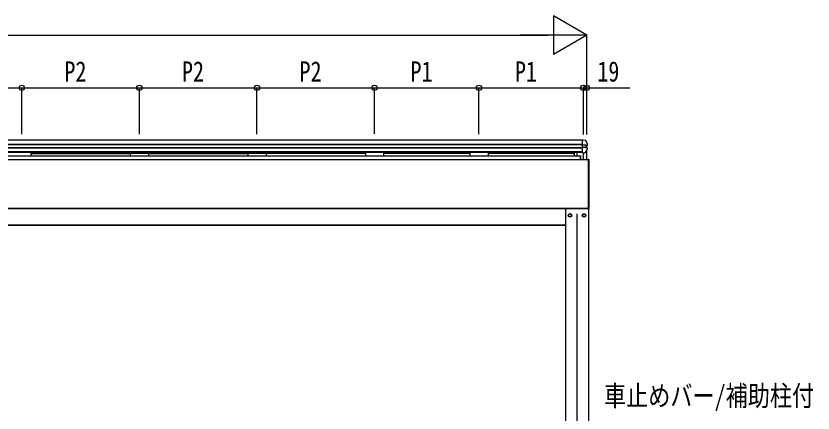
# Model space of a CAD drawing. Units: millimetres, scale not verified. Extents: x -16820 to 16820, y -11880 to 11880.
# Drawn here: x -836 to 3707, y -4704 to -2443 of the extents above; entities that cross this region are included whole.
import ezdxf
from ezdxf.enums import TextEntityAlignment as Align

# ---------------------------------------------------------------- set-up
doc = ezdxf.new("R2010")
doc.units = ezdxf.units.MM
doc.header["$LTSCALE"] = 50
for name, color, linetype in [('0-3_YKK_12', 2, 'Continuous'), ('0-4_YKK_13', 4, 'Continuous'), ('0-5_YKK_A1', 4, 'Continuous'), ('0-6_YKK_D', 6, 'Continuous')]:
    doc.layers.add(name, color=color, linetype=linetype)
doc.styles.add('ＭＳ ゴシック', font='')
doc.styles.get('ＭＳ ゴシック').set_extended_font_data('MS Gothic')

msp = doc.modelspace()

# ---------------------------------------------------------------- linework, layer by layer
at = {"layer": '0-3_YKK_12'}
msp.add_line((2361.65, -6300.17), (2361.65, -3570.19), dxfattribs=at)
at = {"layer": '0-4_YKK_13'}
for p, q in [((2390.99, -3149.49), (2397.49, -3149.07)), ((2390.99, -3151.22), (2390.99, -3149.5)), ((2390.99, -3151.22), (2390.99, -3173.24)), ((2390.99, -3173.24), (2390.99, -3176.55)), ((2397.49, -3178.24), (2390.99, -3177.94)), ((2397.49, -3149.07), (2407.53, -3149.73)), ((2409.23, -3178.31), (2397.49, -3178.24)), ((2411.42, -3178.52), (2410.94, -3178.48)), ((2411.99, -3178.55), (2411.99, -3192.21)), ((2419.07, -3174.32), (2419.07, -3180.63)), ((2390.99, -3193.04), (2390.99, -3196.46)), ((2390.99, -3196.46), (2390.99, -3216)), ((2390.99, -3217.68), (2390.99, -3216)), ((2390.99, -3217.68), (2390.99, -3222.51)), ((2390.99, -3222.54), (2390.99, -3222.51)), ((2390.99, -3222.54), (2390.99, -3223.14)), ((2397.49, -3223.53), (2390.99, -3223.14)), ((2409.23, -3192.17), (2397.49, -3192.09)), ((2404.83, -3223.08), (2397.49, -3223.53)), ((2410.94, -3192.11), (2411.23, -3192.14)), ((2411.23, -3192.11), (2416.55, -3192.76)), ((2416.8, -3183.37), (2411.99, -3184.3)), ((2419.01, -3195.53), (2419.01, -3201.82)), ((2382.1, -3258.72), (2382.1, -3239.23)), ((2382.1, -3239.23), (2384.1, -3239.23)), ((2382.1, -3258.72), (2384.1, -3258.72)), ((2384.1, -3258.72), (2384.1, -3239.23)), ((2427.65, -3538.22), (2427.65, -3260.22)), ((2429.15, -3260.22), (2429.15, -3258.72)), ((2429.15, -3538.22), (2429.15, -3260.22)), ((2429.65, -3259.22), (2429.65, -3260.22)), ((2429.65, -3260.22), (2429.65, -3538.22)), ((2427.65, -3539.64), (2427.65, -3538.22)), ((2429.15, -3539.72), (2427.65, -3539.64)), ((2429.15, -3539.72), (2429.15, -3538.22)), ((2429.65, -3538.22), (2429.65, -3539.22)), ((2313.05, -3577.97), (2313.15, -3577.97)), ((2313.05, -3578.47), (2313.15, -3578.47)), ((2393.05, -3577.97), (2393.15, -3577.97)), ((2393.05, -3578.47), (2393.15, -3578.47))]:
    msp.add_line(p, q, dxfattribs=at)
for points in [[(2390.99, -3176.55), (2390.99, -3177.94), (2390.99, -3192.45)], [(2407.51, -3149.73), (2407.51, -3149.73), (2407.51, -3149.73), (2407.53, -3149.73), (2407.53, -3149.73)], [(2410.27, -3151.7), (2414.63, -3162.26), (2418.91, -3173.42)], [(2418.91, -3173.42), (2418.91, -3173.43), (2418.96, -3173.58)], [(2397.49, -3192.09), (2390.99, -3192.45), (2390.99, -3193.04)], [(2418.62, -3203.23), (2417.26, -3205.55), (2415.88, -3207.87), (2414.48, -3210.18), (2413.08, -3212.49), (2411.66, -3214.78), (2410.23, -3217.07), (2408.78, -3219.35), (2407.33, -3221.62)], [(2416.55, -3192.76), (2416.59, -3192.76), (2416.7, -3192.78)], [(2427.65, -3260.22), (2427.65, -3258.8), (2429.15, -3258.72)]]:
    msp.add_lwpolyline(points, dxfattribs=at)
for points in [[(2427.65, -3541.22), (2295.65, -3541.22), (2295.65, -3539.22), (2427.65, -3539.22)], [(2321.65, -3568.41), (2330.15, -3573.32), (2330.15, -3583.13), (2321.65, -3588.04), (2313.15, -3583.13), (2313.15, -3573.32)], [(2401.65, -3568.41), (2410.15, -3573.32), (2410.15, -3583.13), (2401.65, -3588.04), (2393.15, -3583.13), (2393.15, -3573.32)]]:
    msp.add_lwpolyline(points, close=True, dxfattribs=at)
for centre, radius in [((2321.65, -3578.22), 10), ((2321.65, -3578.22), 8.5), ((2401.65, -3578.22), 10), ((2401.65, -3578.22), 8.5)]:
    msp.add_circle(centre, radius, dxfattribs=at)
for centre, radius, start, end in [((2407.33, -3152.91), 3.19, 22.64275, 86.82232), ((2416.27, -3174.34), 2.79, 359.60493, 15.78919), ((2404.64, -3219.89), 3.2, 273.46092, 327.17909), ((2416.39, -3194.55), 1.8, 70.75316, 80.6442), ((2416.28, -3180.63), 2.79, 280.89679, 359.92805), ((2416.22, -3195.53), 2.78, 0.03009, 74.12563), ((2416.22, -3201.82), 2.78, 329.67849, 359.99698), ((2429.15, -3259.22), 0.5, 0, 90), ((2429.15, -3539.22), 0.5, 270, 0), ((2321.65, -3578.22), 8.6, 171.25399, 178.33419), ((2321.65, -3578.22), 8.6, 181.66581, 188.74601), ((2321.65, -3578.22), 8.6, 111.25399, 128.74601), ((2321.65, -3578.22), 8.6, 231.25399, 248.74601), ((2321.65, -3578.22), 8.6, 51.25399, 68.74601), ((2321.65, -3578.22), 8.6, 291.25399, 308.74601), ((2321.65, -3578.22), 8.6, 351.25399, 8.74601), ((2401.65, -3578.22), 8.6, 171.25399, 178.33419), ((2401.65, -3578.22), 8.6, 181.66581, 188.74601), ((2401.65, -3578.22), 8.6, 111.25399, 128.74601), ((2401.65, -3578.22), 8.6, 231.25399, 248.74601), ((2401.65, -3578.22), 8.6, 51.25399, 68.74601), ((2401.65, -3578.22), 8.6, 291.25399, 308.74601), ((2401.65, -3578.22), 8.6, 351.25399, 8.74601)]:
    msp.add_arc(centre, radius, start, end, dxfattribs=at)
for centre, major_axis, ratio, start_param, end_param in [((2408.99, -3179.13), (-3, -0.05), 0.272494, 4.0008552, 4.6293601), ((2408.99, -3179.13), (-3, -0.58), 0.075919, 3.126794, 3.7565254), ((2408.99, -3191.82), (-3, 0.05), 0.114962, 1.6511129, 2.2796178)]:
    msp.add_ellipse(centre, major_axis=major_axis, ratio=ratio, start_param=start_param, end_param=end_param, dxfattribs=at)
at = {"layer": '0-5_YKK_A1'}
for p, q in [((2390.99, -3150.97), (-3475.9, -3150.97)), ((2390.99, -3174.84), (-3475.9, -3174.84)), ((2390.99, -3176.76), (-3475.9, -3176.76)), ((2390.99, -3193.99), (-3475.9, -3193.99)), ((2390.99, -3194.92), (-3475.9, -3194.92)), ((2390.99, -3216.13), (-3475.9, -3216.13)), ((2390.99, -3220.69), (-3475.9, -3220.69)), ((-750.4, -3220.69), (-750.4, -3239.23)), ((-750.3, -3224.75), (1155.6, -3224.75)), ((-184.4, -3220.69), (-184.4, -3239.23)), ((-80.4, -3220.69), (-80.4, -3239.23)), ((485.6, -3220.69), (485.6, -3239.23)), ((589.6, -3220.69), (589.6, -3239.23)), ((1155.6, -3220.69), (1155.6, -3239.23)), ((1259.6, -3220.69), (1259.6, -3239.23)), ((1259.6, -3224.75), (1750.6, -3224.75)), ((1750.6, -3220.69), (1750.6, -3239.23)), ((1854.6, -3220.69), (1854.6, -3239.23)), ((1854.6, -3224.75), (2345.49, -3224.75)), ((2345.49, -3220.69), (2345.49, -3239.23)), ((2360.79, -3220.69), (2360.79, -3239.23)), ((2397.49, -3223.53), (2397.49, -3259.22)), ((2416.49, -3183.43), (2416.49, -3192.75)), ((2416.49, -3206.83), (2416.49, -3259.22)), ((-5372.35, -3259.22), (2427.65, -3259.22)), ((-5326.9, -3239.23), (2382.1, -3239.23)), ((-750.3, -3226.25), (-184.4, -3226.25)), ((-80.3, -3225.75), (485.6, -3225.75)), ((2382.1, -3239.23), (2382.1, -3259.22)), ((2427.65, -3259.22), (2427.65, -3539.08)), ((2427.65, -3539.22), (-5372.35, -3539.22)), ((-5372.35, -3539.22), (2427.65, -3539.22)), ((2296.65, -3541.22), (2296.65, -6135.64)), ((2426.65, -3541.22), (2426.65, -6135.64)), ((-5241.35, -3633.64), (2296.65, -3633.64)), ((2296.65, -3633.64), (-5241.35, -3633.64))]:
    msp.add_line(p, q, dxfattribs=at)
at = {"layer": '0-6_YKK_D'}
for p, q in [((2416.6, -2551.97), (2227.15, -2442.6)), ((2227.15, -2442.6), (2227.15, -2661.35)), ((-5142.65, -2551.97), (2197.85, -2551.97)), ((2416.6, -2551.97), (2037.71, -2551.97)), ((2416.6, -2551.97), (2227.15, -2661.35)), ((2416.6, -3117.44), (2416.6, -2550.97)), ((-1472.4, -2851.97), (-802.4, -2851.97)), ((-802.4, -3116.19), (-802.4, -2850.97)), ((-802.4, -3116.19), (-802.4, -2850.97)), ((-802.4, -2851.97), (-132.4, -2851.97)), ((-132.4, -3116.19), (-132.4, -2850.97)), ((-132.4, -3116.19), (-132.4, -2850.97)), ((-132.4, -2851.97), (537.6, -2851.97)), ((537.6, -3116.19), (537.6, -2850.97)), ((537.6, -3116.19), (537.6, -2850.97)), ((537.6, -2851.97), (1207.6, -2851.97)), ((1207.6, -3113.69), (1207.6, -2850.97)), ((1207.6, -3113.69), (1207.6, -2850.97)), ((1207.6, -2851.97), (1802.6, -2851.97)), ((1802.6, -3113.69), (1802.6, -2850.97)), ((1802.6, -3116.19), (1802.6, -2850.97)), ((1802.6, -2851.97), (2397.6, -2851.97)), ((2397.6, -3117.44), (2397.6, -2850.97)), ((2397.6, -3116.19), (2397.6, -2850.97)), ((2416.6, -3117.44), (2416.6, -2850.97))]:
    msp.add_line(p, q, dxfattribs=at)
msp.add_lwpolyline([(2397.6, -2851.97), (2416.6, -2851.97), (2663.14, -2851.97)], dxfattribs=at)
for centre in [(-802.4, -2851.97), (-802.4, -2851.97), (-132.4, -2851.97), (-132.4, -2851.97), (537.6, -2851.97), (537.6, -2851.97), (1207.6, -2851.97), (1207.6, -2851.97), (1802.6, -2851.97), (1802.6, -2851.97), (2397.6, -2851.97), (2397.6, -2851.97), (2416.6, -2851.97)]:
    msp.add_circle(centre, 14.88, dxfattribs=at)

# ---------------------------------------------------------------- texts
at = {"layer": '0-6_YKK_D', "style": 'ＭＳ ゴシック', "width": 0.8}
for s, p in [('P2', (-559.8, -2851.17)), ('P2', (110.2, -2851.17)), ('P2', (780.2, -2851.17)), ('P1', (1412.7, -2851.17)), ('P1', (2007.7, -2851.17)), ('19', (2477.22, -2850.85)), ('車止めバー/補助柱付', (2515.27, -4698.26))]:
    msp.add_text(s, height=115.5, dxfattribs=at).set_placement(p, align=Align.BOTTOM_LEFT)

doc.saveas('drawing.dxf')
